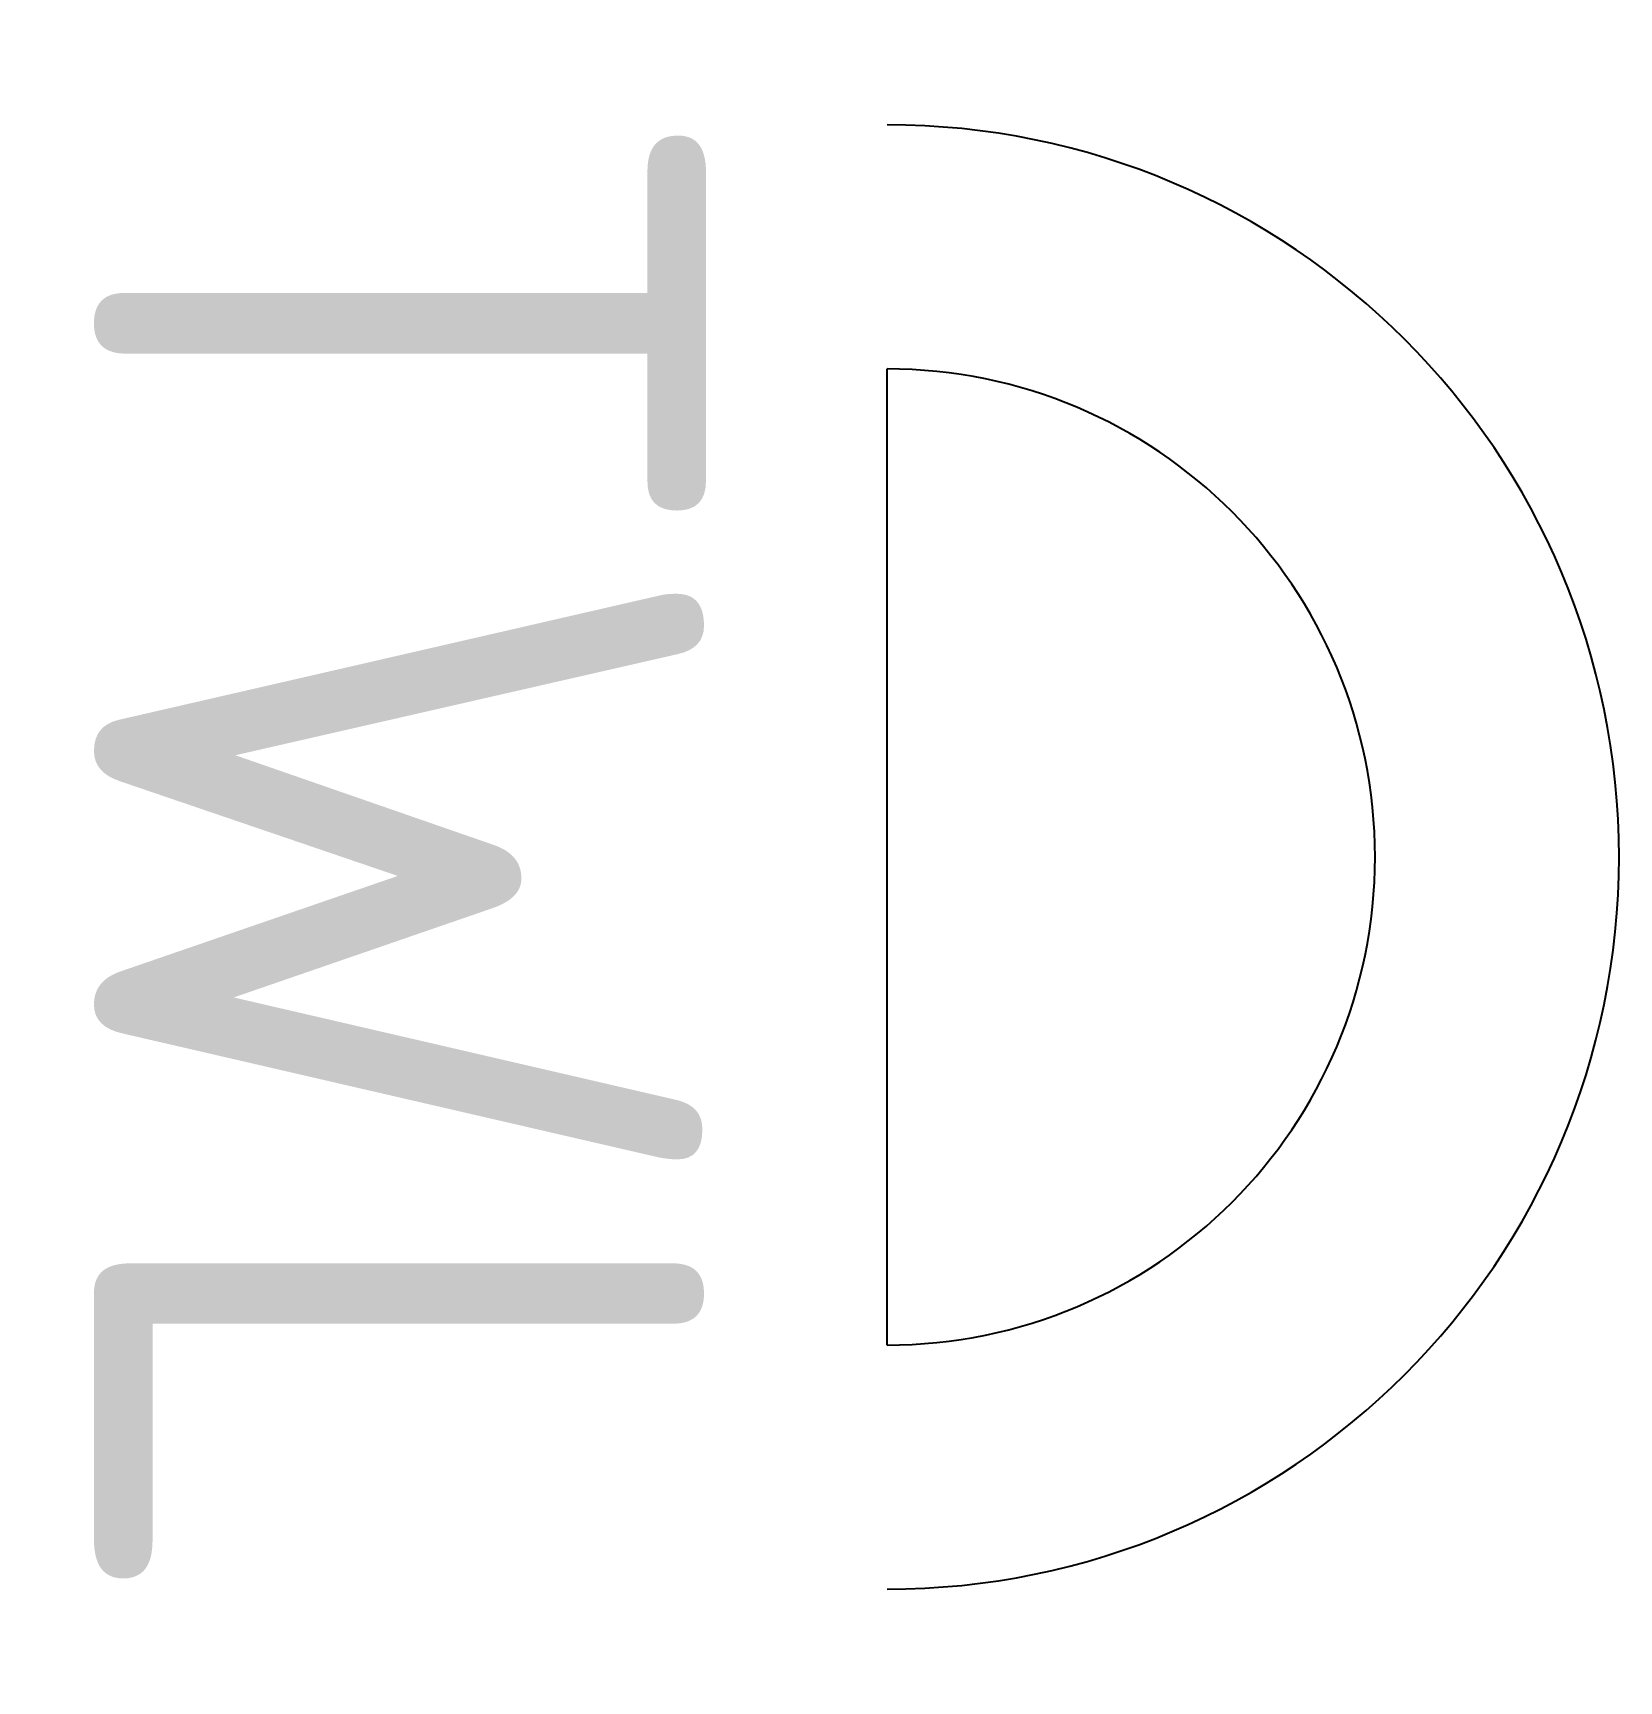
# Model space of a CAD drawing. Header units: metres. Extents: x -1.3 to 0, y -0.68 to 0.68.
import ezdxf

# ---------------------------------------------------------------- set-up
doc = ezdxf.new("R2010")
doc.units = ezdxf.units.M
doc.styles.add('NLCS-ISO', font='NLCS-ISO.ttf')

msp = doc.modelspace()

# ---------------------------------------------------------------- linework, layer by layer
msp.add_line((-0.6, -0.4), (-0.6, 0.4))
for radius in [0.6, 0.4]:
    msp.add_arc((-0.6, 0), radius, 270, 90)

# ---------------------------------------------------------------- texts
at = {"insert": (-0.75, 0), "char_height": 0.5, "attachment_point": 2, "rotation": 270, "line_spacing_factor": 0.85, "style": 'NLCS-ISO', "bg_fill": 3, "box_fill_scale": 1.1, "bg_fill_color": 7, "bg_fill_transparency": 0}
msp.add_mtext('TWL', dxfattribs=at)

doc.saveas('drawing.dxf')
